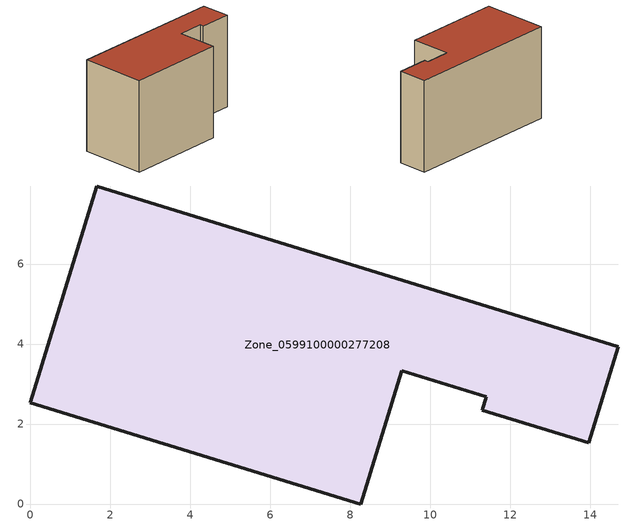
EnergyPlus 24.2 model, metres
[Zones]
Zone_0599100000277208
 floor ground (C_G): 14.69,3.93 13.96,1.53 11.3,2.35 11.4,2.68 9.28,3.33 8.26,0 0,2.53 1.66,7.95 z0
 wall outside (C_F): 1.66,7.95 0,2.53 8.26,0 9.28,3.33 11.4,2.68 11.3,2.35 13.96,1.53 14.69,3.93 1.66,7.95 z0:8.01
 roof outside (C_R): 14.69,3.93 1.66,7.95 0,2.53 8.26,0 9.28,3.33 11.4,2.68 11.3,2.35 13.96,1.53 z8.01
[BUILDING]
Pand.0599100000277208: North Axis=0; Terrain=City; Loads Convergence Tolerance Value=0.04; Temperature Convergence Tolerance Value=0.4; Solar Distribution=FullExterior; Maximum Number of Warmup Days=25; Minimum Number of Warmup Days=1
[Site:Location]
Rotterdam.The.Hague.AP_ZH_NLD Design_Conditions: Latitude=51.96; Longitude=4.45; Time Zone=1; Elevation=-4.5
[SITE:GROUNDTEMPERATURE:BUILDINGSURFACE]
18, 18, 18, 18, 18, 18, 18, 18, 18, 18, 18, 18
[MATERIAL] Thermal Absorptance=0.9; Solar Absorptance=0.7; Visible Absorptance=0.7
Name | Roughness | Thickness | Conductivity | Density | Specific Heat
G.TC.1975-1991 | MediumSmooth | 0.15 | 0.288461 | 540 | 1210
F.TC.1975-1991 | Rough | 0.3 | 0.230769 | 1920 | 840
R.TC.1975-1991 | MediumRough | 0.2 | 0.153846 | 1500 | 1000
[CONSTRUCTION]
C_G: G.TC.1975-1991
C_F: F.TC.1975-1991
C_R: R.TC.1975-1991
[ZONE]
Zone_0599100000277208: Type=1; Multiplier=1; Ceiling Height=Autocalculate; Volume=Autocalculate; Floor Area=autocalculate; Part of Total Floor Area=Yes
[ZONEINFILTRATION:DESIGNFLOWRATE]
Infil_Zone_0599100000277208: Zone or ZoneList or Space or SpaceList=Zone_0599100000277208; Schedule=AlwaysOn; Design Flow Rate Calculation Method=Flow/Area; Flow Rate per Floor Area=0.003; Constant Term Coefficient=1; Temperature Term Coefficient=0; Velocity Term Coefficient=0; Velocity Squared Term Coefficient=0
[HVACTEMPLATE:ZONE:IDEALLOADSAIRSYSTEM]
Zone_0599100000277208: Maximum Heating Supply Air Temperature=50; Minimum Cooling Supply Air Temperature=13; Maximum Heating Supply Air Humidity Ratio=0.0156; Minimum Cooling Supply Air Humidity Ratio=0.0077; Heating Limit=NoLimit; Cooling Limit=NoLimit; Dehumidification Control Type=ConstantSensibleHeatRatio; Cooling Sensible Heat Ratio=0.7; Dehumidification Setpoint=60; Humidification Control Type=None; Humidification Setpoint=30; Outdoor Air Method=None; Outdoor Air Flow Rate per Person=0.00944; Outdoor Air Flow Rate per Zone Floor Area=0; Outdoor Air Flow Rate per Zone=0; Demand Controlled Ventilation Type=None; Outdoor Air Economizer Type=NoEconomizer; Heat Recovery Type=None; Sensible Heat Recovery Effectiveness=0.7; Latent Heat Recovery Effectiveness=0.65
[ZONECONTROL:THERMOSTAT]
ThermostatControl_Zone_0599100000277208: Zone or ZoneList=Zone_0599100000277208; Control Type Schedule=DualSetpointControlType; Control 1=Thermostat_Zone_0599100000277208; Temperature Difference Between Cutout And Setpoint=0
[THERMOSTATSETPOINT:DUALSETPOINT]
Thermostat_Zone_0599100000277208: Heating Setpoint Temperature Schedule=HeatingSetpoint_Zone_0599100000277208; Cooling Setpoint Temperature Schedule=CoolingSetpoint_Zone_0599100000277208
[SCHEDULE:COMPACT]
HeatingSetpoint_Zone_0599100000277208: Through: 12/31, For: AllDays, Until: 24:00, 21
CoolingSetpoint_Zone_0599100000277208: Through: 12/31, For: AllDays, Until: 24:00, 24
DualSetpointControlType: Through: 12/31, For: AllDays, Until: 24:00, 4
AlwaysOn: Through: 12/31, For: AllDays, Until: 24:00, 1
